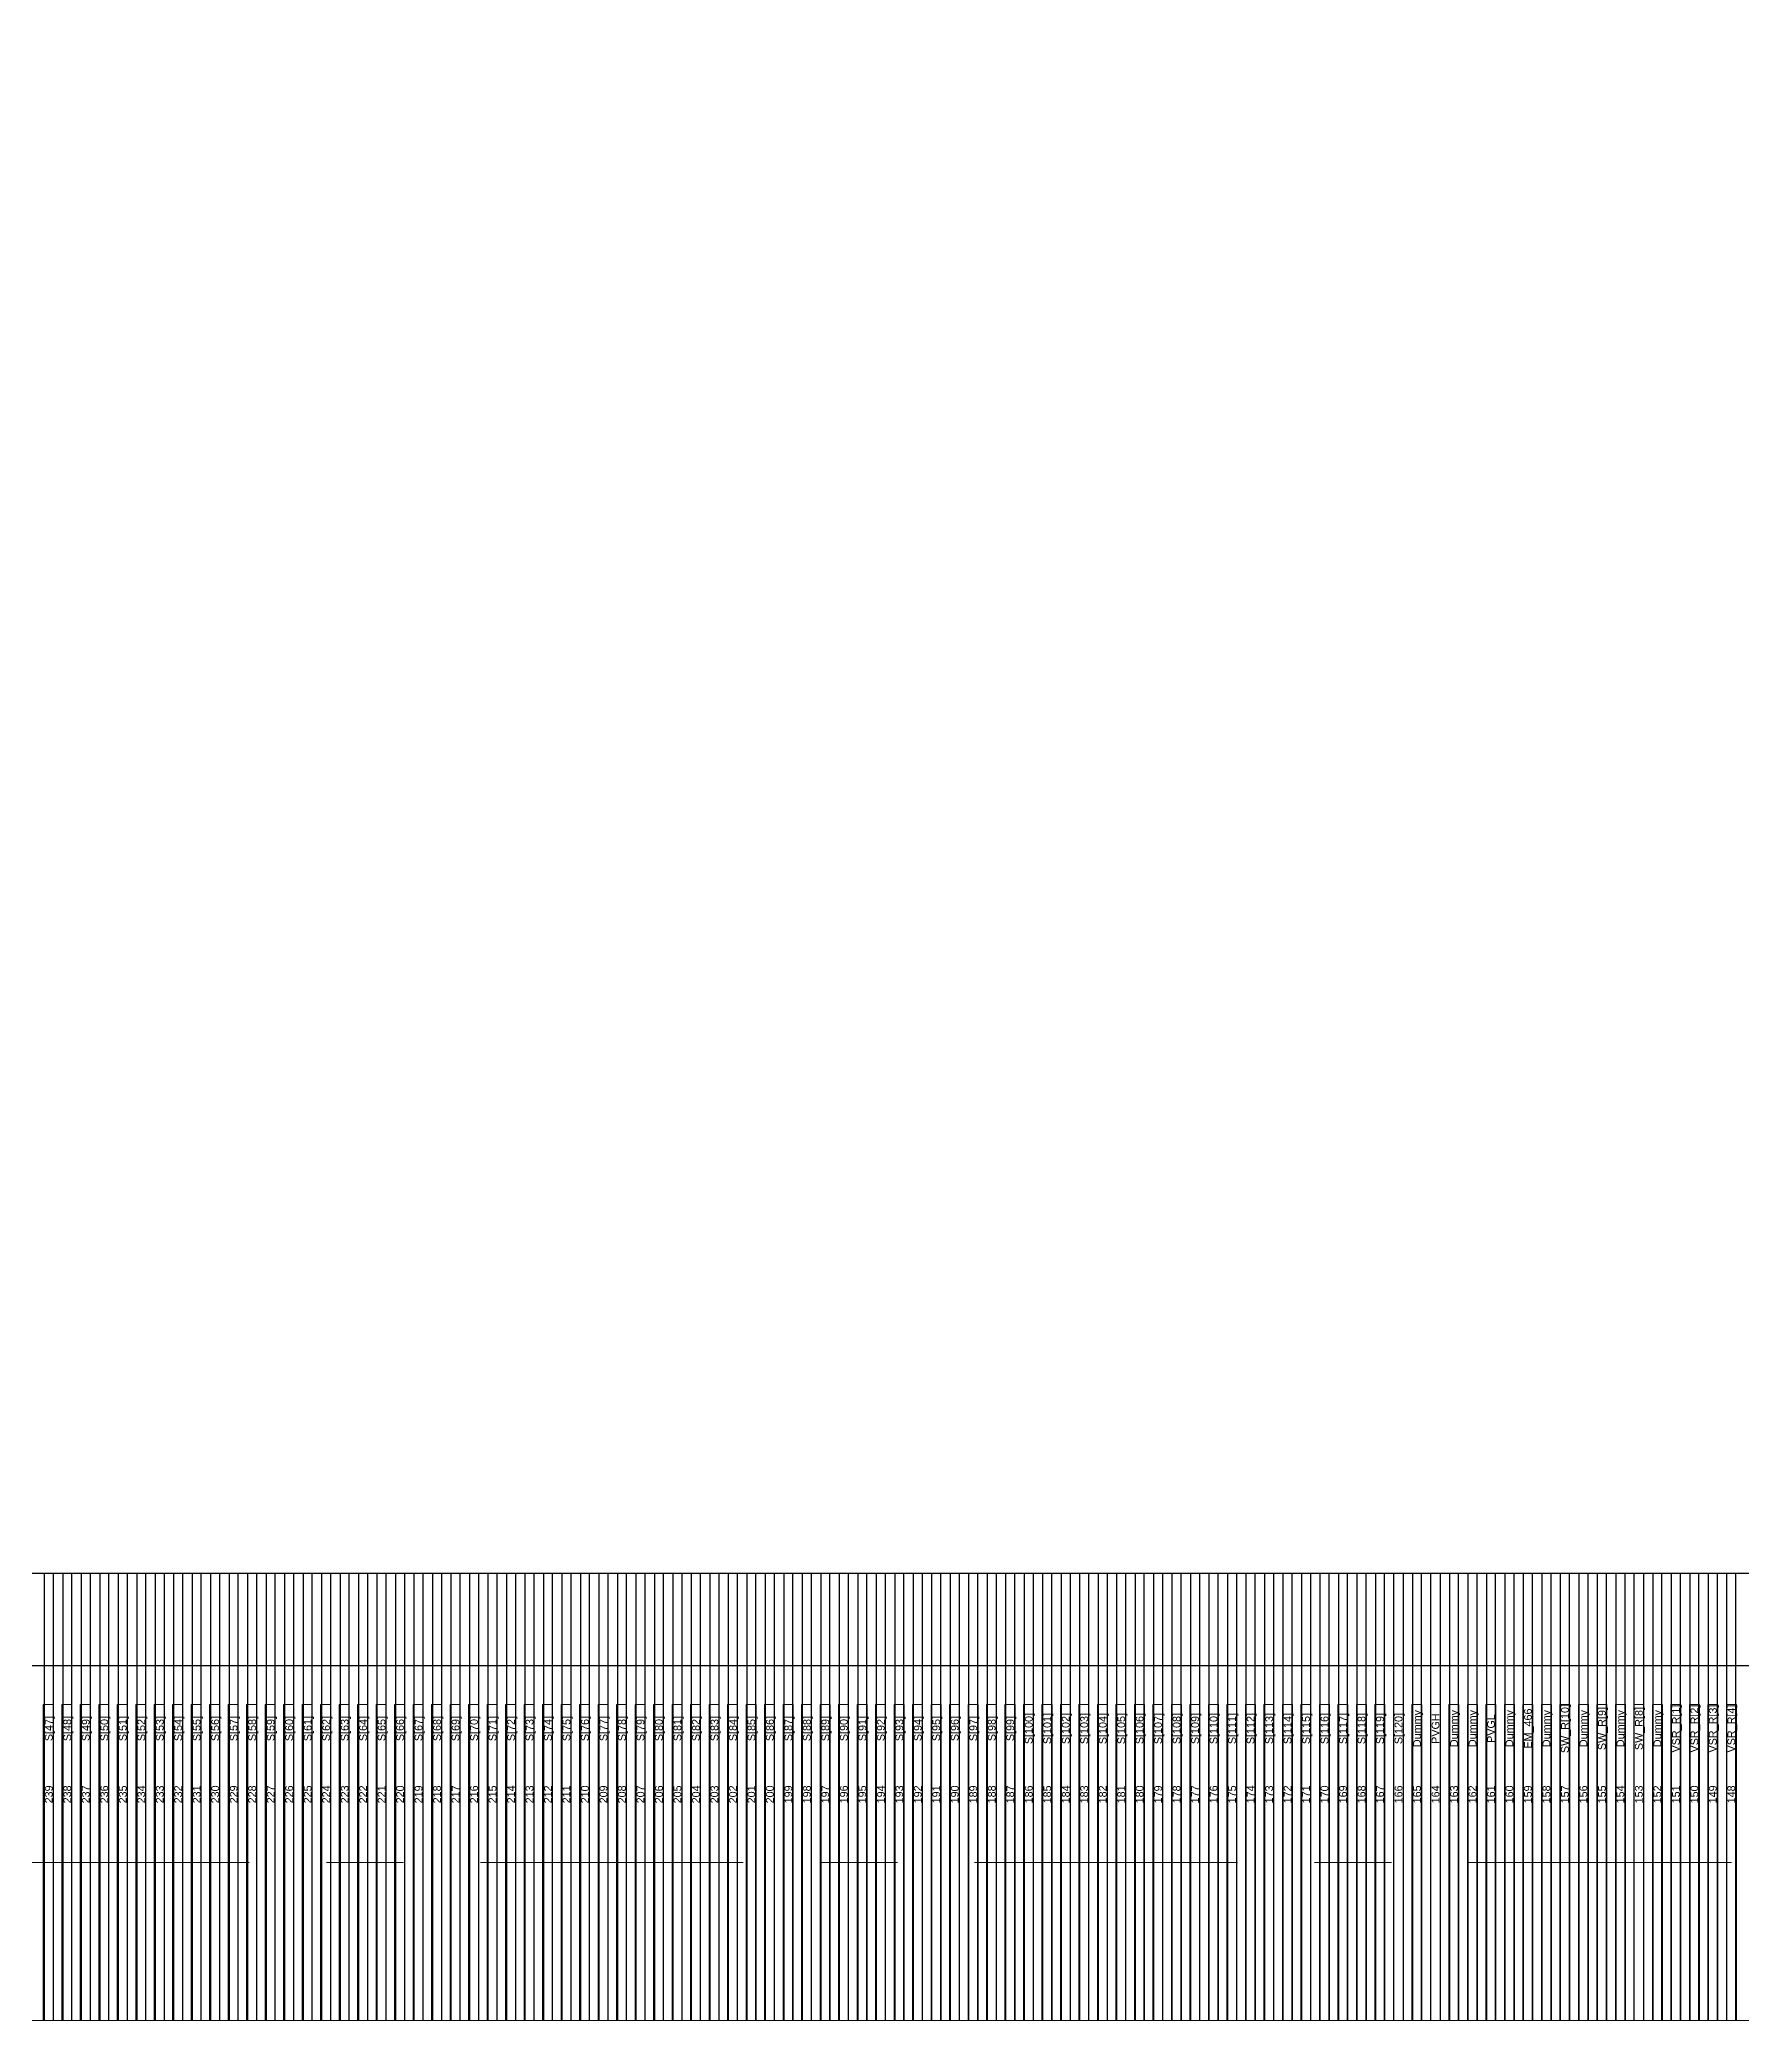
# Model space of a CAD drawing. Header units: inches. Extents: x 265 to 1423, y -753 to -394.
# Drawn here: x 697.03 to 699.238, y -606.996 to -604.412 of the extents above; entities that cross this region are included whole.
import ezdxf
from ezdxf.enums import TextEntityAlignment as Align

# ---------------------------------------------------------------- set-up
doc = ezdxf.new("R2010")
doc.units = ezdxf.units.IN
doc.header["$LTSCALE"] = 0.909449
doc.header["$MEASUREMENT"] = 0
doc.header["$PDMODE"] = 3
doc.header["$PDSIZE"] = 0.3125
doc.linetypes.add('CENTER', pattern=[0.6, 0.375, -0.075, 0.075, -0.075])
doc.layers.get('0').update_dxf_attribs({"linetype": 'CONTINUOUS'})
doc.layers.get('Defpoints').update_dxf_attribs({"linetype": 'CONTINUOUS'})
for name, color, linetype in [('01 Copper', 3, 'CONTINUOUS'), ('06 Cutline', 4, 'CONTINUOUS'), ('13 OL no.', 190, 'CONTINUOUS'), ('14 OL name', 220, 'CONTINUOUS'), ('DIM（标注）', 3, 'CONTINUOUS')]:
    doc.layers.add(name, color=color, linetype=linetype)
doc.styles.add('CCN-1', font='SimSun.ttf', dxfattribs={"width": 0.85})
doc.styles.add('MBC_Arial_Font', font='arial.ttf')
doc.styles.add('宋体', font='SimSun.ttf', dxfattribs={"width": 0.8})
doc.dimstyles.new('DIM-CCN', dxfattribs={"dimscale": 0.9, "dimtxt": 1.7, "dimasz": 1.8, "dimexe": 1.5, "dimexo": 0.5, "dimgap": 0.3, "dimtad": 1, "dimzin": 0, "dimdsep": 46, "dimtxsty": 'CCN-1', "dimblk": 'OPEN30', "dimcen": 0.05, "dimclrd": 256, "dimclre": 256, "dimclrt": 256, "dimadec": 0, "dimazin": 0, "dimtfac": 1, "dimtofl": 0, "dimtmove": 0, "dimatfit": 3, "dimldrblk": 'OPEN30', "dimfxl": 1, "dimtolj": 1, "dimtzin": 0, "dimlwd": -1, "dimlwe": -1, "dimarcsym": 0})

# ---------------------------------------------------------------- blocks, each defined once
blk = doc.blocks.new('GVO3310')
at = {"color": 1}
blk.add_line((3755.7397, -505.9047), (3747.5082, -505.9047), dxfattribs=at)
at = {"layer": '01 Copper'}
for points in [[(3749.436, -505.9047), (3749.436, -506.4847)], [(3749.448, -506.4847), (3749.448, -505.9047)], [(3749.46, -505.9047), (3749.46, -506.4847)], [(3749.472, -506.4847), (3749.472, -505.9047)], [(3749.484, -505.9047), (3749.484, -506.4847)], [(3749.496, -506.4847), (3749.496, -505.9047)], [(3749.508, -505.9047), (3749.508, -506.4847)], [(3749.52, -506.4847), (3749.52, -505.9047)], [(3749.532, -505.9047), (3749.532, -506.4847)], [(3749.544, -506.4847), (3749.544, -505.9047)], [(3749.556, -505.9047), (3749.556, -506.4847)], [(3749.568, -506.4847), (3749.568, -505.9047)], [(3749.58, -505.9047), (3749.58, -506.4847)], [(3749.592, -506.4847), (3749.592, -505.9047)], [(3749.6039, -505.9047), (3749.6039, -506.4847)], [(3749.6159, -506.4847), (3749.6159, -505.9047)], [(3749.6279, -505.9047), (3749.6279, -506.4847)], [(3749.6399, -506.4847), (3749.6399, -505.9047)], [(3749.6519, -505.9047), (3749.6519, -506.4847)], [(3749.6639, -506.4847), (3749.6639, -505.9047)], [(3749.6759, -505.9047), (3749.6759, -506.4847)], [(3749.6879, -506.4847), (3749.6879, -505.9047)], [(3749.6999, -505.9047), (3749.6999, -506.4847)], [(3749.7119, -506.4847), (3749.7119, -505.9047)], [(3749.7239, -505.9047), (3749.7239, -506.4847)], [(3749.7359, -506.4847), (3749.7359, -505.9047)], [(3749.7479, -505.9047), (3749.7479, -506.4847)], [(3749.7599, -506.4847), (3749.7599, -505.9047)], [(3749.7719, -505.9047), (3749.7719, -506.4847)], [(3749.7839, -506.4847), (3749.7839, -505.9047)], [(3749.7959, -505.9047), (3749.7959, -506.4847)], [(3749.8079, -506.4847), (3749.8079, -505.9047)], [(3749.8199, -505.9047), (3749.8199, -506.4847)], [(3749.8319, -506.4847), (3749.8319, -505.9047)], [(3749.8438, -505.9047), (3749.8438, -506.4847)], [(3749.8558, -506.4847), (3749.8558, -505.9047)], [(3749.8678, -505.9047), (3749.8678, -506.4847)], [(3749.8798, -506.4847), (3749.8798, -505.9047)], [(3749.8918, -505.9047), (3749.8918, -506.4847)], [(3749.9038, -506.4847), (3749.9038, -505.9047)], [(3749.9158, -505.9047), (3749.9158, -506.4847)], [(3749.9278, -506.4847), (3749.9278, -505.9047)], [(3749.9398, -505.9047), (3749.9398, -506.4847)], [(3749.9518, -506.4847), (3749.9518, -505.9047)], [(3749.9638, -505.9047), (3749.9638, -506.4847)], [(3749.9758, -506.4847), (3749.9758, -505.9047)], [(3749.9878, -505.9047), (3749.9878, -506.4847)], [(3749.9998, -506.4847), (3749.9998, -505.9047)], [(3750.0118, -505.9047), (3750.0118, -506.4847)], [(3750.0238, -506.4847), (3750.0238, -505.9047)], [(3750.0358, -505.9047), (3750.0358, -506.4847)], [(3750.0478, -506.4847), (3750.0478, -505.9047)], [(3750.0598, -505.9047), (3750.0598, -506.4847)], [(3750.0718, -506.4847), (3750.0718, -505.9047)], [(3750.0837, -505.9047), (3750.0837, -506.4847)], [(3750.0957, -506.4847), (3750.0957, -505.9047)], [(3750.1077, -505.9047), (3750.1077, -506.4847)], [(3750.1197, -506.4847), (3750.1197, -505.9047)], [(3750.1317, -505.9047), (3750.1317, -506.4847)], [(3750.1437, -506.4847), (3750.1437, -505.9047)], [(3750.1557, -505.9047), (3750.1557, -506.4847)], [(3750.1677, -506.4847), (3750.1677, -505.9047)], [(3750.1797, -505.9047), (3750.1797, -506.4847)], [(3750.1917, -506.4847), (3750.1917, -505.9047)], [(3750.2037, -505.9047), (3750.2037, -506.4847)], [(3750.2157, -506.4847), (3750.2157, -505.9047)], [(3750.2277, -505.9047), (3750.2277, -506.4847)], [(3750.2397, -506.4847), (3750.2397, -505.9047)], [(3750.2517, -505.9047), (3750.2517, -506.4847)], [(3750.2637, -506.4847), (3750.2637, -505.9047)], [(3750.2757, -505.9047), (3750.2757, -506.4847)], [(3750.2877, -506.4847), (3750.2877, -505.9047)], [(3750.2997, -505.9047), (3750.2997, -506.4847)], [(3750.3117, -506.4847), (3750.3117, -505.9047)], [(3750.3237, -505.9047), (3750.3237, -506.4847)], [(3750.3357, -506.4847), (3750.3357, -505.9047)], [(3750.3476, -505.9047), (3750.3476, -506.4847)], [(3750.3596, -506.4847), (3750.3596, -505.9047)], [(3750.3716, -505.9047), (3750.3716, -506.4847)], [(3750.3836, -506.4847), (3750.3836, -505.9047)], [(3750.3956, -505.9047), (3750.3956, -506.4847)], [(3750.4076, -506.4847), (3750.4076, -505.9047)], [(3750.4196, -505.9047), (3750.4196, -506.4847)], [(3750.4316, -506.4847), (3750.4316, -505.9047)], [(3750.4436, -505.9047), (3750.4436, -506.4847)], [(3750.4556, -506.4847), (3750.4556, -505.9047)], [(3750.4676, -505.9047), (3750.4676, -506.4847)], [(3750.4796, -506.4847), (3750.4796, -505.9047)], [(3750.4916, -505.9047), (3750.4916, -506.4847)], [(3750.5036, -506.4847), (3750.5036, -505.9047)], [(3750.5156, -505.9047), (3750.5156, -506.4847)], [(3750.5276, -506.4847), (3750.5276, -505.9047)], [(3750.5396, -505.9047), (3750.5396, -506.4847)], [(3750.5516, -506.4847), (3750.5516, -505.9047)], [(3750.5636, -505.9047), (3750.5636, -506.4847)], [(3750.5756, -506.4847), (3750.5756, -505.9047)], [(3750.5875, -505.9047), (3750.5875, -506.4847)], [(3750.5995, -506.4847), (3750.5995, -505.9047)], [(3750.6115, -505.9047), (3750.6115, -506.4847)], [(3750.6235, -506.4847), (3750.6235, -505.9047)], [(3750.6355, -505.9047), (3750.6355, -506.4847)], [(3750.6475, -506.4847), (3750.6475, -505.9047)], [(3750.6595, -505.9047), (3750.6595, -506.4847)], [(3750.6715, -506.4847), (3750.6715, -505.9047)], [(3750.6835, -505.9047), (3750.6835, -506.4847)], [(3750.6955, -506.4847), (3750.6955, -505.9047)], [(3750.7075, -505.9047), (3750.7075, -506.4847)], [(3750.7195, -506.4847), (3750.7195, -505.9047)], [(3750.7315, -505.9047), (3750.7315, -506.4847)], [(3750.7435, -506.4847), (3750.7435, -505.9047)], [(3750.7555, -505.9047), (3750.7555, -506.4847)], [(3750.7675, -506.4847), (3750.7675, -505.9047)], [(3750.7795, -505.9047), (3750.7795, -506.4847)], [(3750.7915, -506.4847), (3750.7915, -505.9047)], [(3750.8035, -505.9047), (3750.8035, -506.4847)], [(3750.8155, -506.4847), (3750.8155, -505.9047)], [(3750.8275, -505.9047), (3750.8275, -506.4847)], [(3750.8395, -506.4847), (3750.8395, -505.9047)], [(3750.8514, -505.9047), (3750.8514, -506.4847)], [(3750.8634, -506.4847), (3750.8634, -505.9047)], [(3750.8754, -505.9047), (3750.8754, -506.4847)], [(3750.8874, -506.4847), (3750.8874, -505.9047)], [(3750.8994, -505.9047), (3750.8994, -506.4847)], [(3750.9114, -506.4847), (3750.9114, -505.9047)], [(3750.9234, -505.9047), (3750.9234, -506.4847)], [(3750.9354, -506.4847), (3750.9354, -505.9047)], [(3750.9474, -505.9047), (3750.9474, -506.4847)], [(3750.9594, -506.4847), (3750.9594, -505.9047)], [(3750.9714, -505.9047), (3750.9714, -506.4847)], [(3750.9834, -506.4847), (3750.9834, -505.9047)], [(3750.9954, -505.9047), (3750.9954, -506.4847)], [(3751.0074, -506.4847), (3751.0074, -505.9047)], [(3751.0194, -505.9047), (3751.0194, -506.4847)], [(3751.0314, -506.4847), (3751.0314, -505.9047)], [(3751.0434, -505.9047), (3751.0434, -506.4847)], [(3751.0554, -506.4847), (3751.0554, -505.9047)], [(3751.0674, -505.9047), (3751.0674, -506.4847)], [(3751.0794, -506.4847), (3751.0794, -505.9047)], [(3751.0913, -505.9047), (3751.0913, -506.4847)], [(3751.1033, -506.4847), (3751.1033, -505.9047)], [(3751.1153, -505.9047), (3751.1153, -506.4847)], [(3751.1273, -506.4847), (3751.1273, -505.9047)], [(3751.1393, -505.9047), (3751.1393, -506.4847)], [(3751.1513, -506.4847), (3751.1513, -505.9047)], [(3751.1633, -505.9047), (3751.1633, -506.4847)], [(3751.1753, -506.4847), (3751.1753, -505.9047)], [(3751.1873, -506.4847), (3751.1873, -505.9047)], [(3751.1993, -505.9047), (3751.1993, -506.4847)], [(3751.2113, -505.9047), (3751.2113, -506.4847)], [(3751.2233, -506.4847), (3751.2233, -505.9047)], [(3751.2353, -506.4847), (3751.2353, -505.9047)], [(3751.2473, -505.9047), (3751.2473, -506.4847)], [(3751.2593, -505.9047), (3751.2593, -506.4847)], [(3751.2713, -506.4847), (3751.2713, -505.9047)], [(3751.2833, -505.9047), (3751.2833, -506.4847)], [(3751.2953, -506.4847), (3751.2953, -505.9047)], [(3751.3073, -505.9047), (3751.3073, -506.4847)], [(3751.3193, -506.4847), (3751.3193, -505.9047)], [(3751.3312, -505.9047), (3751.3312, -506.4847)], [(3751.3432, -506.4847), (3751.3432, -505.9047)], [(3751.3552, -505.9047), (3751.3552, -506.4847)], [(3751.3672, -506.4847), (3751.3672, -505.9047)], [(3751.3792, -505.9047), (3751.3792, -506.4847)], [(3751.3912, -506.4847), (3751.3912, -505.9047)], [(3751.4032, -505.9047), (3751.4032, -506.4847)], [(3751.4152, -506.4847), (3751.4152, -505.9047)], [(3751.4272, -505.9047), (3751.4272, -506.4847)], [(3751.4392, -506.4847), (3751.4392, -505.9047)], [(3751.4512, -505.9047), (3751.4512, -506.4847)], [(3751.4632, -506.4847), (3751.4632, -505.9047)], [(3751.4752, -505.9047), (3751.4752, -506.4847)], [(3751.4872, -506.4847), (3751.4872, -505.9047)], [(3751.4992, -506.4847), (3751.4992, -505.9047)], [(3751.5112, -505.9047), (3751.5112, -506.4847)], [(3751.5232, -505.9047), (3751.5232, -506.4847)], [(3751.5352, -506.4847), (3751.5352, -505.9047)], [(3751.5472, -505.9047), (3751.5472, -506.4847)], [(3751.5592, -506.4847), (3751.5592, -505.9047)], [(3751.5712, -505.9047), (3751.5712, -506.4847)], [(3751.5832, -506.4847), (3751.5832, -505.9047)], [(3751.5951, -505.9047), (3751.5951, -506.4847)], [(3751.6071, -506.4847), (3751.6071, -505.9047)], [(3751.6191, -505.9047), (3751.6191, -506.4847)], [(3751.6311, -506.4847), (3751.6311, -505.9047)]]:
    blk.add_lwpolyline(points, dxfattribs=at)
at = {"layer": '06 Cutline', "lineweight": 0}
blk.add_lwpolyline([(3755.3751, -503.8364), (3755.3751, -505.492, 0.226485), (3755.468, -505.6864), (3755.7212, -505.8911, 0.112553), (3755.821, -505.94, -0.347906), (3755.9751, -506.1347), (3755.9751, -506.2847, -0.414214), (3755.7751, -506.4847), (3747.4751, -506.4847, -0.414214), (3747.2751, -506.2847), (3747.2751, -506.1347, -0.345535), (3747.4276, -505.9404, 0.116429), (3747.5299, -505.8882), (3747.7869, -505.6702, 0.220246), (3747.8751, -505.4795), (3747.8751, -503.8364)], format="xyb", dxfattribs=at)
at = {"layer": '13 OL no.', "style": 'MBC_Arial_Font'}
for s, p in [('239', (3749.442, -506.1913)), ('238', (3749.466, -506.1913)), ('237', (3749.49, -506.1913)), ('236', (3749.514, -506.1913)), ('235', (3749.538, -506.1913)), ('234', (3749.562, -506.1913)), ('233', (3749.586, -506.1913)), ('232', (3749.6099, -506.1913)), ('231', (3749.6339, -506.1913)), ('230', (3749.6579, -506.1913)), ('229', (3749.6819, -506.1913)), ('228', (3749.7059, -506.1913)), ('227', (3749.7299, -506.1913)), ('226', (3749.7539, -506.1913)), ('225', (3749.7779, -506.1913)), ('224', (3749.8019, -506.1913)), ('223', (3749.8259, -506.1913)), ('222', (3749.8498, -506.1913)), ('221', (3749.8738, -506.1913)), ('220', (3749.8978, -506.1913)), ('219', (3749.9218, -506.1913)), ('218', (3749.9458, -506.1913)), ('217', (3749.9698, -506.1913)), ('216', (3749.9938, -506.1913)), ('215', (3750.0178, -506.1913)), ('214', (3750.0418, -506.1913)), ('213', (3750.0658, -506.1913)), ('212', (3750.0897, -506.1913)), ('211', (3750.1137, -506.1913)), ('210', (3750.1377, -506.1913)), ('209', (3750.1617, -506.1913)), ('208', (3750.1857, -506.1913)), ('207', (3750.2097, -506.1913)), ('206', (3750.2337, -506.1913)), ('205', (3750.2577, -506.1913)), ('204', (3750.2817, -506.1913)), ('203', (3750.3057, -506.1913)), ('202', (3750.3297, -506.1913)), ('201', (3750.3536, -506.1913)), ('200', (3750.3776, -506.1913)), ('199', (3750.4016, -506.1913)), ('198', (3750.4256, -506.1913)), ('197', (3750.4496, -506.1913)), ('196', (3750.4736, -506.1913)), ('195', (3750.4976, -506.1913)), ('194', (3750.5216, -506.1913)), ('193', (3750.5456, -506.1913)), ('192', (3750.5696, -506.1913)), ('191', (3750.5935, -506.1913)), ('190', (3750.6175, -506.1913)), ('189', (3750.6415, -506.1913)), ('188', (3750.6655, -506.1913)), ('187', (3750.6895, -506.1913)), ('186', (3750.7135, -506.1913)), ('185', (3750.7375, -506.1913)), ('184', (3750.7615, -506.1913)), ('183', (3750.7855, -506.1913)), ('182', (3750.8095, -506.1913)), ('181', (3750.8335, -506.1913)), ('180', (3750.8574, -506.1913)), ('179', (3750.8814, -506.1913)), ('178', (3750.9054, -506.1913)), ('177', (3750.9294, -506.1913)), ('176', (3750.9534, -506.1913)), ('175', (3750.9774, -506.1913)), ('174', (3751.0014, -506.1913)), ('173', (3751.0254, -506.1913)), ('172', (3751.0494, -506.1913)), ('171', (3751.0734, -506.1913)), ('170', (3751.0973, -506.1913)), ('169', (3751.1213, -506.1913)), ('168', (3751.1453, -506.1913)), ('167', (3751.1693, -506.1913)), ('166', (3751.1933, -506.1913)), ('165', (3751.2173, -506.1913)), ('164', (3751.2413, -506.1913)), ('163', (3751.2653, -506.1913)), ('162', (3751.2893, -506.1913)), ('161', (3751.3133, -506.1913)), ('160', (3751.3372, -506.1913)), ('159', (3751.3612, -506.1913)), ('158', (3751.3852, -506.1913)), ('157', (3751.4092, -506.1913)), ('156', (3751.4332, -506.1913)), ('155', (3751.4572, -506.1913)), ('154', (3751.4812, -506.1913)), ('153', (3751.5052, -506.1913)), ('152', (3751.5292, -506.1913)), ('151', (3751.5532, -506.1913)), ('150', (3751.5772, -506.1913)), ('149', (3751.6011, -506.1913)), ('148', (3751.6251, -506.1913))]:
    blk.add_text(s, height=0.01, rotation=90, dxfattribs=at).set_placement(p, align=Align.MIDDLE_CENTER)
at = {"layer": '14 OL name', "style": 'MBC_Arial_Font'}
for s, p in [('S[47]', (3749.442, -506.1059)), ('S[48]', (3749.466, -506.1059)), ('S[49]', (3749.49, -506.1059)), ('S[50]', (3749.514, -506.1059)), ('S[51]', (3749.538, -506.1059)), ('S[52]', (3749.562, -506.1059)), ('S[53]', (3749.586, -506.1059)), ('S[54]', (3749.6099, -506.1059)), ('S[55]', (3749.6339, -506.1059)), ('S[56]', (3749.6579, -506.1059)), ('S[57]', (3749.6819, -506.1059)), ('S[58]', (3749.7059, -506.1059)), ('S[59]', (3749.7299, -506.1059)), ('S[60]', (3749.7539, -506.1059)), ('S[61]', (3749.7779, -506.1059)), ('S[62]', (3749.8019, -506.1059)), ('S[63]', (3749.8259, -506.1059)), ('S[64]', (3749.8498, -506.1059)), ('S[65]', (3749.8738, -506.1059)), ('S[66]', (3749.8978, -506.1059)), ('S[67]', (3749.9218, -506.1059)), ('S[68]', (3749.9458, -506.1059)), ('S[69]', (3749.9698, -506.1059)), ('S[70]', (3749.9938, -506.1059)), ('S[71]', (3750.0178, -506.1059)), ('S[72]', (3750.0418, -506.1059)), ('S[73]', (3750.0658, -506.1059)), ('S[74]', (3750.0897, -506.1059)), ('S[75]', (3750.1137, -506.1059)), ('S[76]', (3750.1377, -506.1059)), ('S[77]', (3750.1617, -506.1059)), ('S[78]', (3750.1857, -506.1059)), ('S[79]', (3750.2097, -506.1059)), ('S[80]', (3750.2337, -506.1059)), ('S[81]', (3750.2577, -506.1059)), ('S[82]', (3750.2817, -506.1059)), ('S[83]', (3750.3057, -506.1059)), ('S[84]', (3750.3297, -506.1059)), ('S[85]', (3750.3536, -506.1059)), ('S[86]', (3750.3776, -506.1059)), ('S[87]', (3750.4016, -506.1059)), ('S[88]', (3750.4256, -506.1059)), ('S[89]', (3750.4496, -506.1059)), ('S[90]', (3750.4736, -506.1059)), ('S[91]', (3750.4976, -506.1059)), ('S[92]', (3750.5216, -506.1059)), ('S[93]', (3750.5456, -506.1059)), ('S[94]', (3750.5696, -506.1059)), ('S[95]', (3750.5935, -506.1059)), ('S[96]', (3750.6175, -506.1059)), ('S[97]', (3750.6415, -506.1059)), ('S[98]', (3750.6655, -506.1059)), ('S[99]', (3750.6895, -506.1059)), ('S[100]', (3750.7135, -506.1059)), ('S[101]', (3750.7375, -506.1059)), ('S[102]', (3750.7615, -506.1059)), ('S[103]', (3750.7855, -506.1059)), ('S[104]', (3750.8095, -506.1059)), ('S[105]', (3750.8335, -506.1059)), ('S[106]', (3750.8574, -506.1059)), ('S[107]', (3750.8814, -506.1059)), ('S[108]', (3750.9054, -506.1059)), ('S[109]', (3750.9294, -506.1059)), ('S[110]', (3750.9534, -506.1059)), ('S[111]', (3750.9774, -506.1059)), ('S[112]', (3751.0014, -506.1059)), ('S[113]', (3751.0254, -506.1059)), ('S[114]', (3751.0494, -506.1059)), ('S[115]', (3751.0734, -506.1059)), ('S[116]', (3751.0973, -506.1059)), ('S[117]', (3751.1213, -506.1059)), ('S[118]', (3751.1453, -506.1059)), ('S[119]', (3751.1693, -506.1059)), ('S[120]', (3751.1933, -506.1059)), ('Dummy', (3751.2173, -506.1059)), ('PVGH', (3751.2413, -506.1059)), ('Dummy', (3751.2653, -506.1059)), ('Dummy', (3751.2893, -506.1059)), ('PVGL', (3751.3133, -506.1059)), ('Dummy', (3751.3372, -506.1059)), ('EM_466', (3751.3612, -506.1059)), ('Dummy', (3751.3852, -506.1059)), ('SW_R[10]', (3751.4092, -506.1059)), ('Dummy', (3751.4332, -506.1059)), ('SW_R[9]', (3751.4572, -506.1059)), ('Dummy', (3751.4812, -506.1059)), ('SW_R[8]', (3751.5052, -506.1059)), ('Dummy', (3751.5292, -506.1059)), ('VSR_R[1]', (3751.5532, -506.1059)), ('VSR_R[2]', (3751.5772, -506.1059)), ('VSR_R[3]', (3751.6011, -506.1059)), ('VSR_R[4]', (3751.6251, -506.1059))]:
    blk.add_text(s, height=0.01, rotation=90, dxfattribs=at).set_placement(p, align=Align.MIDDLE_CENTER)
blk = doc.blocks.new('*D148')
at = {"layer": 'Defpoints', "color": 0, "transparency": 16777216}
for p in [(657.9879, -545.5947), (715.9922, -545.5947), (694.9717, -606.5214)]:
    blk.add_point(p, dxfattribs=at)
at = {"layer": 'DIM（标注）', "transparency": 16777216}
for p, q in [((715.5422, -545.5947), (657.0879, -545.5947)), ((657.9879, -604.2714), (657.9879, -547.8447)), ((694.5217, -606.5214), (657.0879, -606.5214))]:
    blk.add_line(p, q, dxfattribs=at)
for points in [[(657.6129, -547.8447), (658.3629, -547.8447), (657.9879, -545.5947)], [(657.6129, -604.2714), (658.3629, -604.2714), (657.9879, -606.5214)]]:
    blk.add_solid(points, dxfattribs=at)
at = {"layer": 'DIM（标注）', "transparency": 16777216, "insert": (656.5049, -576.0581), "char_height": 2.25, "attachment_point": 5, "rotation": 90, "style": '宋体'}
blk.add_mtext('\\A1;60.93%%P0.5', dxfattribs=at)
blk = doc.blocks.new('_Open30')
at = {"color": 0, "linetype": 'ByBlock', "lineweight": -2}
for p, q in [((-1, 0.2679), (0, 0)), ((0, 0), (-1, -0.2679)), ((0, 0), (-1, 0))]:
    blk.add_line(p, q, dxfattribs=at)

msp = doc.modelspace()

# ---------------------------------------------------------------- linework, layer by layer
at = {"color": 3}
msp.add_lwpolyline([(708.2917, -650.8894, 0.618371), (710.6449, -609.8661), (705.9646, -607.1835, 0.130855), (703.4782, -606.5214), (699.225, -606.5214), (694.9717, -606.5214, 0.130855), (692.4853, -607.1835), (687.805, -609.8661, 0.618371), (690.1583, -650.8894), (693.8195, -652.4627, 0.101815), (695.7935, -652.8688), (702.6564, -652.8688, 0.101815), (704.6304, -652.4627)], format="xyb", close=True, dxfattribs=at)
at = {"lineweight": 0}
for points in [[(697.0475, -606.9814), (697.0345, -606.9814), (697.0345, -606.5714), (697.0475, -606.5714)], [(697.0715, -606.9814), (697.0585, -606.9814), (697.0585, -606.5714), (697.0715, -606.5714)], [(697.0955, -606.9814), (697.0825, -606.9814), (697.0825, -606.5714), (697.0955, -606.5714)], [(697.1195, -606.9814), (697.1065, -606.9814), (697.1065, -606.5714), (697.1195, -606.5714)], [(697.1435, -606.9814), (697.1305, -606.9814), (697.1305, -606.5714), (697.1435, -606.5714)], [(697.1675, -606.9814), (697.1545, -606.9814), (697.1545, -606.5714), (697.1675, -606.5714)], [(697.1915, -606.9814), (697.1785, -606.9814), (697.1785, -606.5714), (697.1915, -606.5714)], [(697.2155, -606.9814), (697.2025, -606.9814), (697.2025, -606.5714), (697.2155, -606.5714)], [(697.2395, -606.9814), (697.2265, -606.9814), (697.2265, -606.5714), (697.2395, -606.5714)], [(697.2635, -606.9814), (697.2505, -606.9814), (697.2505, -606.5714), (697.2635, -606.5714)], [(697.2875, -606.9814), (697.2745, -606.9814), (697.2745, -606.5714), (697.2875, -606.5714)], [(697.3115, -606.9814), (697.2985, -606.9814), (697.2985, -606.5714), (697.3115, -606.5714)], [(697.3355, -606.9814), (697.3225, -606.9814), (697.3225, -606.5714), (697.3355, -606.5714)], [(697.3595, -606.9814), (697.3465, -606.9814), (697.3465, -606.5714), (697.3595, -606.5714)], [(697.3835, -606.9814), (697.3705, -606.9814), (697.3705, -606.5714), (697.3835, -606.5714)], [(697.4075, -606.9814), (697.3945, -606.9814), (697.3945, -606.5714), (697.4075, -606.5714)], [(697.4315, -606.9814), (697.4185, -606.9814), (697.4185, -606.5714), (697.4315, -606.5714)], [(697.4555, -606.9814), (697.4425, -606.9814), (697.4425, -606.5714), (697.4555, -606.5714)], [(697.4795, -606.9814), (697.4665, -606.9814), (697.4665, -606.5714), (697.4795, -606.5714)], [(697.5035, -606.9814), (697.4905, -606.9814), (697.4905, -606.5714), (697.5035, -606.5714)], [(697.5275, -606.9814), (697.5145, -606.9814), (697.5145, -606.5714), (697.5275, -606.5714)], [(697.5515, -606.9814), (697.5385, -606.9814), (697.5385, -606.5714), (697.5515, -606.5714)], [(697.5755, -606.9814), (697.5625, -606.9814), (697.5625, -606.5714), (697.5755, -606.5714)], [(697.5995, -606.9814), (697.5865, -606.9814), (697.5865, -606.5714), (697.5995, -606.5714)], [(697.6235, -606.9814), (697.6105, -606.9814), (697.6105, -606.5714), (697.6235, -606.5714)], [(697.6475, -606.9814), (697.6345, -606.9814), (697.6345, -606.5714), (697.6475, -606.5714)], [(697.6715, -606.9814), (697.6585, -606.9814), (697.6585, -606.5714), (697.6715, -606.5714)], [(697.6955, -606.9814), (697.6825, -606.9814), (697.6825, -606.5714), (697.6955, -606.5714)], [(697.7195, -606.9814), (697.7065, -606.9814), (697.7065, -606.5714), (697.7195, -606.5714)], [(697.7435, -606.9814), (697.7305, -606.9814), (697.7305, -606.5714), (697.7435, -606.5714)], [(697.7675, -606.9814), (697.7545, -606.9814), (697.7545, -606.5714), (697.7675, -606.5714)], [(697.7915, -606.9814), (697.7785, -606.9814), (697.7785, -606.5714), (697.7915, -606.5714)], [(697.8155, -606.9814), (697.8025, -606.9814), (697.8025, -606.5714), (697.8155, -606.5714)], [(697.8395, -606.9814), (697.8265, -606.9814), (697.8265, -606.5714), (697.8395, -606.5714)], [(697.8635, -606.9814), (697.8505, -606.9814), (697.8505, -606.5714), (697.8635, -606.5714)], [(697.8875, -606.9814), (697.8745, -606.9814), (697.8745, -606.5714), (697.8875, -606.5714)], [(697.9115, -606.9814), (697.8985, -606.9814), (697.8985, -606.5714), (697.9115, -606.5714)], [(697.9355, -606.9814), (697.9225, -606.9814), (697.9225, -606.5714), (697.9355, -606.5714)], [(697.9595, -606.9814), (697.9465, -606.9814), (697.9465, -606.5714), (697.9595, -606.5714)], [(697.9835, -606.9814), (697.9705, -606.9814), (697.9705, -606.5714), (697.9835, -606.5714)], [(698.0075, -606.9814), (697.9945, -606.9814), (697.9945, -606.5714), (698.0075, -606.5714)], [(698.0315, -606.9814), (698.0185, -606.9814), (698.0185, -606.5714), (698.0315, -606.5714)], [(698.0555, -606.9814), (698.0425, -606.9814), (698.0425, -606.5714), (698.0555, -606.5714)], [(698.0795, -606.9814), (698.0665, -606.9814), (698.0665, -606.5714), (698.0795, -606.5714)], [(698.1035, -606.9814), (698.0905, -606.9814), (698.0905, -606.5714), (698.1035, -606.5714)], [(698.1275, -606.9814), (698.1145, -606.9814), (698.1145, -606.5714), (698.1275, -606.5714)], [(698.1515, -606.9814), (698.1385, -606.9814), (698.1385, -606.5714), (698.1515, -606.5714)], [(698.1755, -606.9814), (698.1625, -606.9814), (698.1625, -606.5714), (698.1755, -606.5714)], [(698.1995, -606.9814), (698.1865, -606.9814), (698.1865, -606.5714), (698.1995, -606.5714)], [(698.2235, -606.9814), (698.2105, -606.9814), (698.2105, -606.5714), (698.2235, -606.5714)], [(698.2475, -606.9814), (698.2345, -606.9814), (698.2345, -606.5714), (698.2475, -606.5714)], [(698.2715, -606.9814), (698.2585, -606.9814), (698.2585, -606.5714), (698.2715, -606.5714)], [(698.2955, -606.9814), (698.2825, -606.9814), (698.2825, -606.5714), (698.2955, -606.5714)], [(698.3195, -606.9814), (698.3065, -606.9814), (698.3065, -606.5714), (698.3195, -606.5714)], [(698.3435, -606.9814), (698.3305, -606.9814), (698.3305, -606.5714), (698.3435, -606.5714)], [(698.3675, -606.9814), (698.3545, -606.9814), (698.3545, -606.5714), (698.3675, -606.5714)], [(698.3915, -606.9814), (698.3785, -606.9814), (698.3785, -606.5714), (698.3915, -606.5714)], [(698.4155, -606.9814), (698.4025, -606.9814), (698.4025, -606.5714), (698.4155, -606.5714)], [(698.4395, -606.9814), (698.4265, -606.9814), (698.4265, -606.5714), (698.4395, -606.5714)], [(698.4635, -606.9814), (698.4505, -606.9814), (698.4505, -606.5714), (698.4635, -606.5714)], [(698.4875, -606.9814), (698.4745, -606.9814), (698.4745, -606.5714), (698.4875, -606.5714)], [(698.5115, -606.9814), (698.4985, -606.9814), (698.4985, -606.5714), (698.5115, -606.5714)], [(698.5355, -606.9814), (698.5225, -606.9814), (698.5225, -606.5714), (698.5355, -606.5714)], [(698.5595, -606.9814), (698.5465, -606.9814), (698.5465, -606.5714), (698.5595, -606.5714)], [(698.5835, -606.9814), (698.5705, -606.9814), (698.5705, -606.5714), (698.5835, -606.5714)], [(698.6075, -606.9814), (698.5945, -606.9814), (698.5945, -606.5714), (698.6075, -606.5714)], [(698.6315, -606.9814), (698.6185, -606.9814), (698.6185, -606.5714), (698.6315, -606.5714)], [(698.6555, -606.9814), (698.6425, -606.9814), (698.6425, -606.5714), (698.6555, -606.5714)], [(698.6795, -606.9814), (698.6665, -606.9814), (698.6665, -606.5714), (698.6795, -606.5714)], [(698.7035, -606.9814), (698.6905, -606.9814), (698.6905, -606.5714), (698.7035, -606.5714)], [(698.7275, -606.9814), (698.7145, -606.9814), (698.7145, -606.5714), (698.7275, -606.5714)], [(698.7515, -606.9814), (698.7385, -606.9814), (698.7385, -606.5714), (698.7515, -606.5714)], [(698.7755, -606.9814), (698.7625, -606.9814), (698.7625, -606.5714), (698.7755, -606.5714)], [(698.7995, -606.9814), (698.7865, -606.9814), (698.7865, -606.5714), (698.7995, -606.5714)], [(698.8235, -606.9814), (698.8105, -606.9814), (698.8105, -606.5714), (698.8235, -606.5714)], [(698.8475, -606.9814), (698.8345, -606.9814), (698.8345, -606.5714), (698.8475, -606.5714)], [(698.8715, -606.9814), (698.8585, -606.9814), (698.8585, -606.5714), (698.8715, -606.5714)], [(698.8955, -606.9814), (698.8825, -606.9814), (698.8825, -606.5714), (698.8955, -606.5714)], [(698.9195, -606.9814), (698.9065, -606.9814), (698.9065, -606.5714), (698.9195, -606.5714)], [(698.9435, -606.9814), (698.9305, -606.9814), (698.9305, -606.5714), (698.9435, -606.5714)], [(698.9675, -606.9814), (698.9545, -606.9814), (698.9545, -606.5714), (698.9675, -606.5714)], [(698.9915, -606.9814), (698.9785, -606.9814), (698.9785, -606.5714), (698.9915, -606.5714)], [(699.0155, -606.9814), (699.0025, -606.9814), (699.0025, -606.5714), (699.0155, -606.5714)], [(699.0395, -606.9814), (699.0265, -606.9814), (699.0265, -606.5714), (699.0395, -606.5714)], [(699.0635, -606.9814), (699.0505, -606.9814), (699.0505, -606.5714), (699.0635, -606.5714)], [(699.0875, -606.9814), (699.0745, -606.9814), (699.0745, -606.5714), (699.0875, -606.5714)], [(699.1115, -606.9814), (699.0985, -606.9814), (699.0985, -606.5714), (699.1115, -606.5714)], [(699.1355, -606.9814), (699.1225, -606.9814), (699.1225, -606.5714), (699.1355, -606.5714)], [(699.1595, -606.9814), (699.1465, -606.9814), (699.1465, -606.5714), (699.1595, -606.5714)], [(699.1835, -606.9814), (699.1705, -606.9814), (699.1705, -606.5714), (699.1835, -606.5714)], [(699.2075, -606.9814), (699.1945, -606.9814), (699.1945, -606.5714), (699.2075, -606.5714)], [(699.2315, -606.9814), (699.2185, -606.9814), (699.2185, -606.5714), (699.2315, -606.5714)]]:
    msp.add_lwpolyline(points, close=True, dxfattribs=at)
at = {"color": 1, "linetype": 'CENTER', "lineweight": 0}
msp.add_lwpolyline([(695.6788, -606.7764), (702.7616, -606.7764)], dxfattribs=at)

# ---------------------------------------------------------------- block references
at = {"color": 1}
msp.add_blockref('GVO3310', (-3052.4002, -100.4967), dxfattribs=at)

# ---------------------------------------------------------------- dimensions: what is measured, and where the dimension line sits
at = {"layer": 'DIM（标注）'}
dim = msp.add_linear_dim(base=(657.9879, -545.5947), p1=(694.9717, -606.5214), p2=(715.9922, -545.5947), angle=90, text='<>%%P0.5', dimstyle='DIM-CCN', override={"dimtxt": 2.5, "dimasz": 2.5, "dimexe": 1, "dimtxsty": '宋体', "dimsah": 1}, dxfattribs=at)
dim.commit()
dim.dimension.update_dxf_attribs({"geometry": '*D148', "text_midpoint": (656.5049, -576.0581)})

doc.saveas('drawing.dxf')
